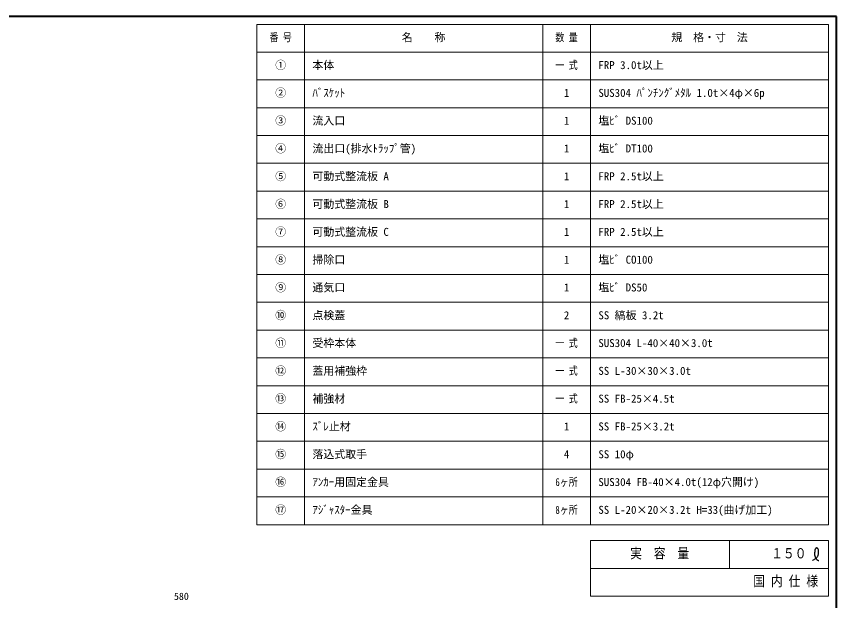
# Model space of a CAD drawing. Units: millimetres at full size, sheet at 1:10; details may follow other scales. Extents: x -2106 to 1944, y -1394 to 1416.
# Drawn here: x -121 to 1944, y -55 to 1416 of the extents above; entities that cross this region are included whole.
import ezdxf
from ezdxf.enums import TextEntityAlignment as Align

# ---------------------------------------------------------------- set-up
doc = ezdxf.new("R2010")
doc.units = ezdxf.units.MM
doc.header["$LTSCALE"] = 10
doc.layers.add('0-0_ﾚｲﾔ1', color=4, linetype='Continuous', lineweight=9)
doc.styles.add('ＭＳ ゴシック', font='')
doc.styles.get('ＭＳ ゴシック').set_extended_font_data('MS Gothic')

msp = doc.modelspace()

# ---------------------------------------------------------------- linework, layer by layer
at = {"layer": '0-0_ﾚｲﾔ1', "color": 1, "lineweight": 40}
for p, q in [((1944.28, 1416.27), (-2105.72, 1416.27)), ((1944.28, -1393.73), (1944.28, 1416.27))]:
    msp.add_line(p, q, dxfattribs=at)
at = {"layer": '0-0_ﾚｲﾔ1', "color": 3, "lineweight": 18}
for p, q in [((1924.28, 1396.27), (484.28, 1396.27)), ((604.28, 136.27), (604.28, 1396.27)), ((1204.28, 136.27), (1204.28, 1396.27)), ((1324.28, 136.27), (1324.28, 1396.27)), ((1924.28, 136.27), (1924.28, 1396.27)), ((1924.28, 1326.27), (484.28, 1326.27)), ((1924.28, 1256.27), (484.28, 1256.27)), ((1924.28, 1186.27), (484.28, 1186.27)), ((1924.28, 1116.27), (484.28, 1116.27)), ((1924.28, 1046.27), (484.28, 1046.27)), ((1924.28, 976.27), (484.28, 976.27)), ((1924.28, 906.27), (484.28, 906.27)), ((1924.28, 836.27), (484.28, 836.27)), ((1924.28, 766.27), (484.28, 766.27)), ((1924.28, 696.27), (484.28, 696.27)), ((1924.28, 626.27), (484.28, 626.27)), ((1924.28, 556.27), (484.28, 556.27)), ((1924.28, 486.27), (484.28, 486.27)), ((1924.28, 416.27), (484.28, 416.27)), ((1924.28, 346.27), (484.28, 346.27)), ((1924.28, 276.27), (484.28, 276.27)), ((1924.28, 206.27), (484.28, 206.27)), ((1324.28, 96.27), (1924.28, 96.27)), ((1324.28, 96.27), (1324.28, -43.73)), ((1674.28, 96.27), (1674.28, 26.27)), ((1924.28, 96.27), (1924.28, -43.73)), ((1324.28, 26.27), (1924.28, 26.27)), ((1324.28, -43.73), (1924.28, -43.73))]:
    msp.add_line(p, q, dxfattribs=at)
msp.add_lwpolyline([(1924.28, 136.27), (484.28, 136.27), (484.28, 1396.27)], dxfattribs=at)
at = {"layer": '0-0_ﾚｲﾔ1', "color": 5, "lineweight": 25}
for points in [[(1883.98, 46.27), (1884.8, 46.74), (1886.2, 47.55), (1887.59, 48.39), (1888.96, 49.26), (1890.3, 50.18), (1891.61, 51.15), (1892.34, 51.75), (1892.88, 52.21), (1893.79, 53.05), (1894.65, 53.93), (1895.44, 54.86), (1896.17, 55.85), (1896.81, 56.88), (1897.14, 57.5), (1897.37, 58.01), (1897.73, 58.91), (1898.03, 59.84), (1898.27, 60.78), (1898.45, 61.74), (1898.59, 62.7), (1898.65, 63.26), (1898.69, 63.84), (1898.73, 64.83), (1898.74, 65.83), (1898.73, 66.83), (1898.7, 67.83), (1898.66, 68.84), (1898.65, 69.43), (1898.63, 70.05), (1898.59, 71.12), (1898.5, 72.18), (1898.34, 73.22), (1898.05, 74.23), (1897.61, 75.2), (1897.28, 75.73), (1897.06, 76.01), (1896.64, 76.48), (1896.17, 76.89), (1895.67, 77.24)], [(1895.67, 77.24), (1895.13, 77.49), (1894.58, 77.63), (1894.26, 77.65), (1893.99, 77.63), (1893.54, 77.53), (1893.09, 77.35), (1892.66, 77.11), (1892.25, 76.82), (1891.86, 76.48), (1891.66, 76.28), (1891.37, 75.95), (1890.94, 75.36), (1890.58, 74.73), (1890.28, 74.08), (1890.04, 73.4), (1889.84, 72.71), (1889.74, 72.3), (1889.63, 71.79), (1889.47, 70.91), (1889.35, 70.03), (1889.25, 69.13), (1889.17, 68.24), (1889.1, 67.34), (1889.05, 66.82), (1889, 66.2), (1888.91, 65.13), (1888.84, 64.06), (1888.79, 62.99), (1888.79, 61.92), (1888.85, 60.86), (1888.92, 60.24), (1889, 59.71), (1889.18, 58.8), (1889.41, 57.9), (1889.69, 57.01), (1890, 56.13), (1890.35, 55.26), (1890.56, 54.76), (1890.72, 54.4)], [(1890.72, 54.4), (1891.01, 53.79), (1891.3, 53.19), (1891.61, 52.59), (1891.94, 52), (1892.28, 51.4), (1892.48, 51.06), (1892.72, 50.67), (1893.16, 49.99), (1893.63, 49.33), (1894.14, 48.71), (1894.68, 48.14), (1895.27, 47.63), (1895.63, 47.36), (1895.94, 47.17), (1896.51, 46.86), (1897.09, 46.6), (1897.7, 46.37), (1898.33, 46.16), (1898.96, 45.97), (1899.33, 45.86)]]:
    msp.add_lwpolyline(points, dxfattribs=at)

# ---------------------------------------------------------------- texts
at = {"layer": '0-0_ﾚｲﾔ1', "color": 7, "style": 'ＭＳ ゴシック'}
for s, height, width, p in [('番 号', 20.16, 0.8, (516.15, 1347.52)), ('数 量', 20.16, 0.8, (1236.15, 1347.52)), ('一 式', 20.16, 0.8, (1236.15, 1277.52)), ('一 式', 20.16, 0.8, (1236.15, 577.52)), ('一 式', 20.16, 0.8, (1236.15, 507.52)), ('一 式', 20.16, 0.8, (1236.15, 437.52)), ('6ヶ所', 20.16, 0.8, (1236.15, 227.52)), ('8ヶ所', 20.16, 0.8, (1236.15, 157.52)), ('実\u3000容\u3000量', 25.66, 0.85, (1424.28, 43.77)), ('１５０', 25.66, 0.85, (1779.28, 43.77)), ('国 内 仕 様', 25.66, 0.85, (1734.28, -26.23))]:
    msp.add_text(s, height=height, dxfattribs=dict(at, width=width)).set_placement(p, align=Align.BOTTOM_LEFT)
for s, height, p in [('名\u3000\u3000称', 20.16, (849.28, 1347.52)), ('規\u3000格・寸\u3000法', 20.16, (1528.03, 1347.52)), ('①', 20.16, (530.53, 1277.52)), ('本体', 20.16, (624.28, 1277.52)), ('FRP 3.0t以上', 20.16, (1344.28, 1277.52)), ('②', 20.16, (530.53, 1207.52)), ('ﾊﾞｽｹｯﾄ', 20.16, (624.28, 1207.52)), ('1', 20.16, (1257.4, 1207.52)), ('SUS304 ﾊﾟﾝﾁﾝｸﾞﾒﾀﾙ 1.0t×4φ×6p', 20.16, (1344.28, 1207.52)), ('③', 20.16, (530.53, 1137.52)), ('流入口', 20.16, (624.28, 1137.52)), ('1', 20.16, (1257.4, 1137.52)), ('塩ﾋﾞ DS100', 20.16, (1344.28, 1137.52)), ('④', 20.16, (530.53, 1067.52)), ('流出口(排水ﾄﾗｯﾌﾟ管)', 20.16, (624.28, 1067.52)), ('塩ﾋﾞ DT100', 20.16, (1344.28, 1067.52)), ('1', 20.16, (1257.4, 1067.52)), ('⑤', 20.16, (530.53, 997.52)), ('可動式整流板 A', 20.16, (624.28, 997.52)), ('1', 20.16, (1257.4, 997.52)), ('FRP 2.5t以上', 20.16, (1344.28, 997.52)), ('⑥', 20.16, (530.53, 927.52)), ('可動式整流板 B', 20.16, (624.28, 927.52)), ('1', 20.16, (1257.4, 927.52)), ('FRP 2.5t以上', 20.16, (1344.28, 927.52)), ('⑦', 20.16, (530.53, 857.52)), ('可動式整流板 C', 20.16, (624.28, 857.52)), ('1', 20.16, (1257.4, 857.52)), ('FRP 2.5t以上', 20.16, (1344.28, 857.52)), ('⑧', 20.16, (530.53, 787.52)), ('掃除口', 20.16, (624.28, 787.52)), ('1', 20.16, (1257.4, 787.52)), ('塩ﾋﾞ CO100', 20.16, (1344.28, 787.52)), ('⑨', 20.16, (530.53, 717.52)), ('通気口', 20.16, (624.28, 717.52)), ('塩ﾋﾞ DS50', 20.16, (1344.28, 717.52)), ('1', 20.16, (1257.4, 717.52)), ('⑩', 20.16, (530.53, 647.52)), ('点検蓋', 20.16, (624.28, 647.52)), ('2', 20.16, (1257.4, 647.52)), ('SS 縞板 3.2t', 20.16, (1344.28, 647.52)), ('⑪', 20.16, (530.53, 577.52)), ('受枠本体', 20.16, (624.28, 577.52)), ('SUS304 L-40×40×3.0t', 20.16, (1344.28, 577.52)), ('⑫', 20.16, (530.53, 507.52)), ('蓋用補強枠', 20.16, (624.28, 507.52)), ('SS L-30×30×3.0t', 20.16, (1344.28, 507.52)), ('⑬', 20.16, (530.53, 437.52)), ('補強材', 20.16, (624.28, 437.52)), ('SS FB-25×4.5t', 20.16, (1344.28, 437.52)), ('⑭', 20.16, (530.53, 367.52)), ('ｽﾞﾚ止材', 20.16, (624.28, 367.52)), ('1', 20.16, (1257.4, 367.52)), ('SS FB-25×3.2t', 20.16, (1344.28, 367.52)), ('⑮', 20.16, (530.53, 297.52)), ('落込式取手', 20.16, (624.28, 297.52)), ('4', 20.16, (1257.4, 297.52)), ('SS 10φ', 20.16, (1344.28, 297.52)), ('⑯', 20.16, (530.53, 227.52)), ('ｱﾝｶｰ用固定金具', 20.16, (624.28, 227.52)), ('SUS304 FB-40×4.0t(12φ穴開け)', 20.16, (1344.28, 227.52)), ('⑰', 20.16, (530.53, 157.52)), ('ｱｼﾞｬｽﾀｰ金具', 20.16, (624.28, 157.52)), ('SS L-20×20×3.2t H=33(曲げ加工)', 20.16, (1344.28, 157.52)), ('580', 18.33, (275.53, -58.73))]:
    msp.add_text(s, height=height, dxfattribs=at).set_placement(p, align=Align.BOTTOM_LEFT)

doc.saveas('drawing.dxf')
